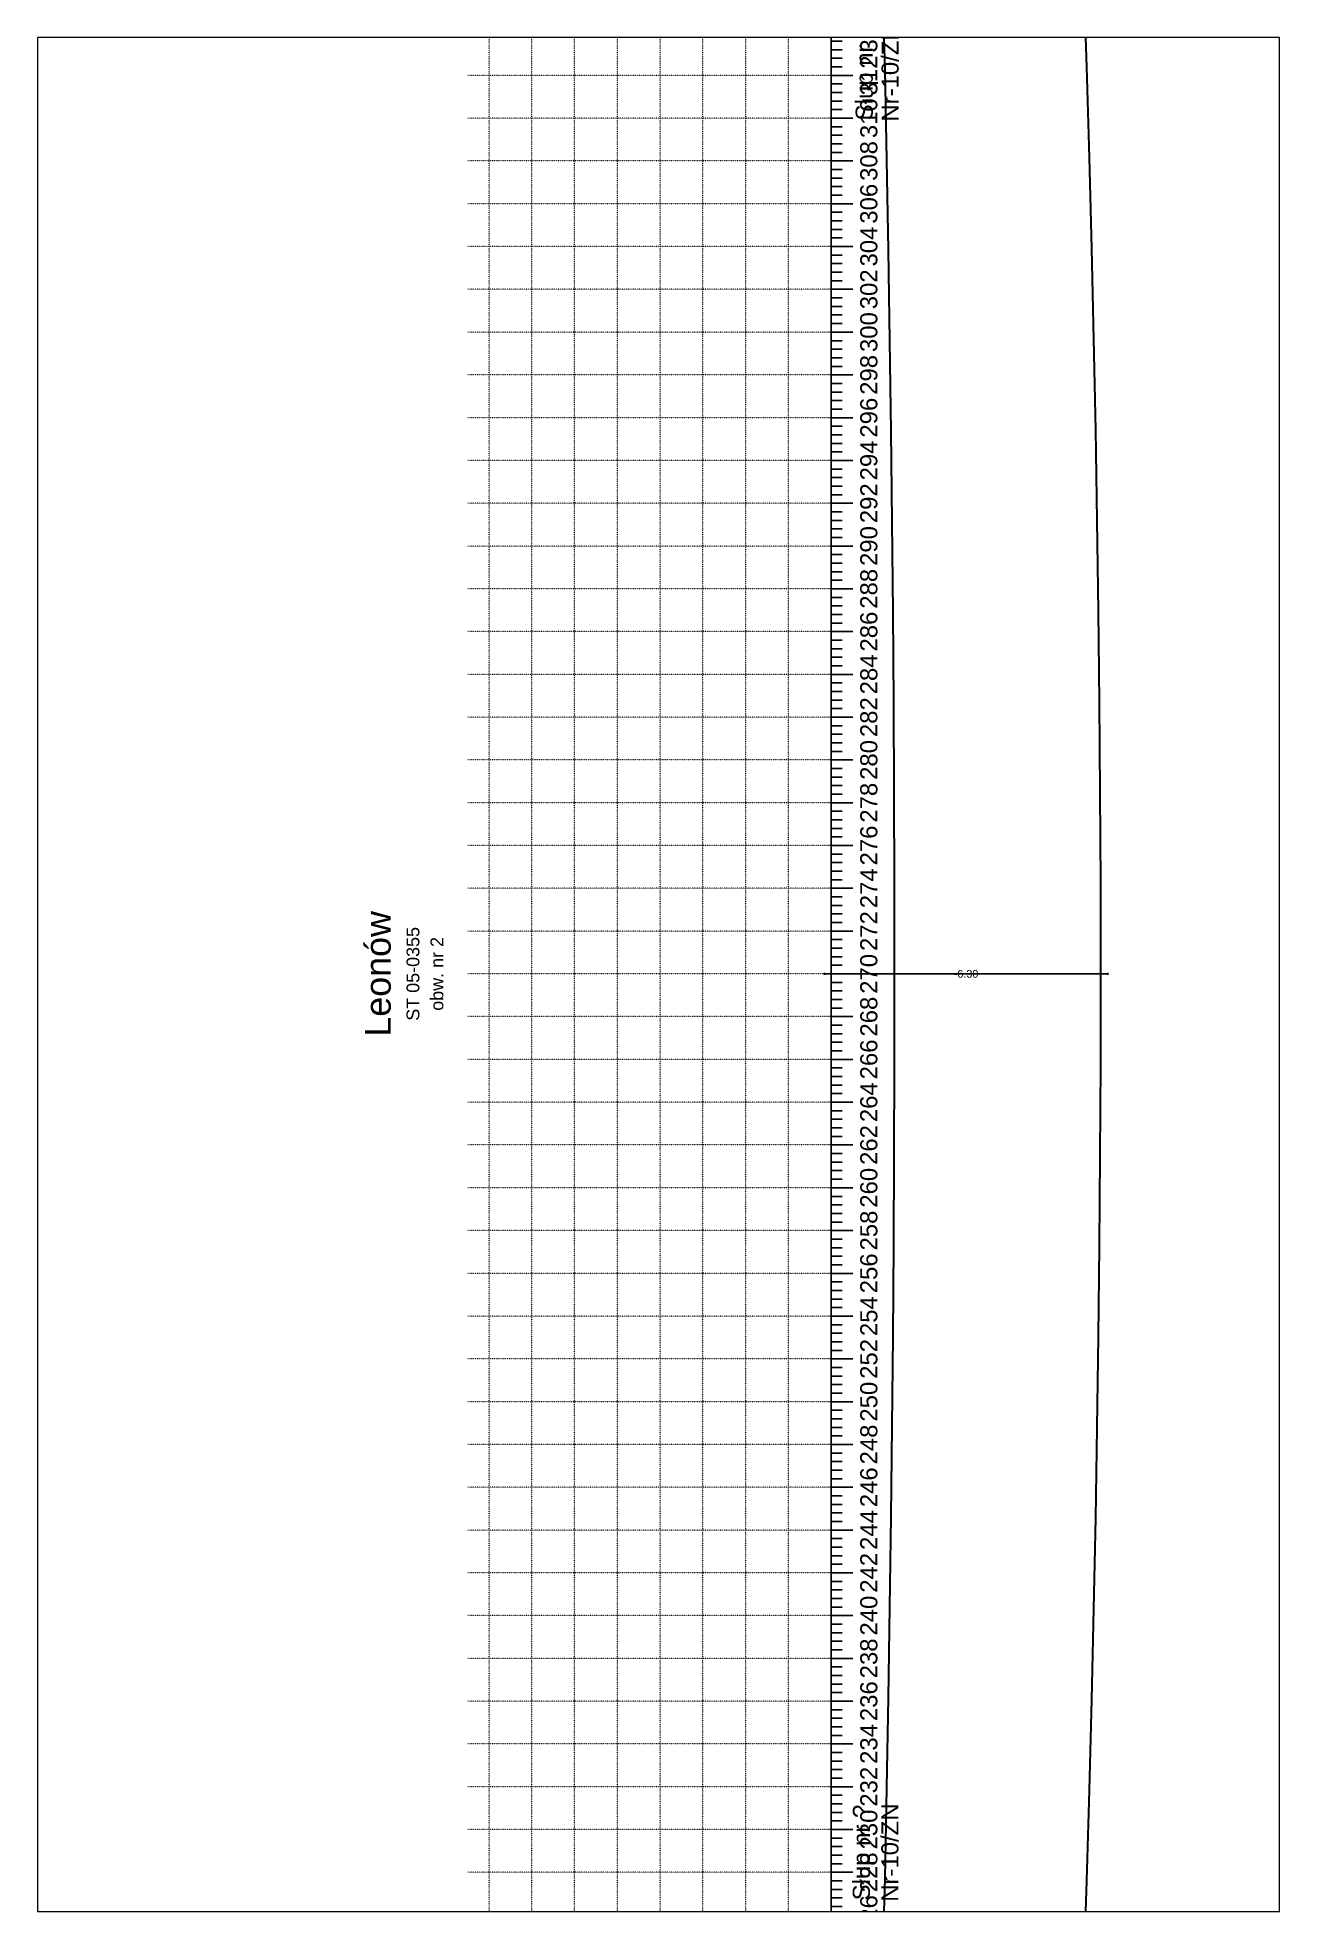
# Paper-space layout '17' of a CAD drawing. Header units: inches, sheet in millimetres. Extents: x 0 to 189, y 1 to 286.
# The model-space entities are those that its viewports show. They can reach past a viewport. Long polylines and large blocks are cut down to what shows.
import ezdxf
from ezdxf.enums import TextEntityAlignment as Align

# ---------------------------------------------------------------- set-up
doc = ezdxf.new("R2010")
doc.units = ezdxf.units.IN
doc.header["$MEASUREMENT"] = 0
doc.linetypes.add('ACAD_ISO07W100', pattern=[3, 0, -3])
doc.layers.add('ramka', color=7, linetype='Continuous', plot=False)
doc.styles.get("Standard").update_dxf_attribs({"font": 'arial.ttf'})
doc.dimstyles.get("Standard").update_dxf_attribs({"dimtxt": 0.25, "dimasz": 0.18, "dimexe": 0.18, "dimexo": 0.0625, "dimgap": -0.09, "dimtad": 0, "dimtih": 1, "dimtoh": 1, "dimzin": 0, "dimdsep": 46, "dimtxsty": 'Standard', "dimcen": 0.09, "dimadec": 0, "dimazin": 0, "dimtfac": 1, "dimtofl": 0, "dimtmove": 0, "dimatfit": 3, "dimfxl": 1, "dimtolj": 1, "dimtzin": 0, "dimarcsym": 0})

# ---------------------------------------------------------------- blocks, each defined once
blk = doc.blocks.new('*D19')
at = {"color": 0, "lineweight": -2}
for p, q in [((721.951, 1342.677), (725.461, 1342.677)), ((722.131, 1342.582), (722.131, 1342.857)), ((728.611, 1342.677), (725.101, 1342.677)), ((728.431, 1342.732), (728.431, 1342.857))]:
    blk.add_line(p, q, dxfattribs=at)
at = {"color": 0}
for points in [[(721.951, 1342.707), (721.951, 1342.647), (722.131, 1342.677)], [(728.611, 1342.707), (728.611, 1342.647), (728.431, 1342.677)]]:
    blk.add_solid(points, dxfattribs=at)
at = {"layer": 'Defpoints', "color": 0}
for p in [(722.131, 1342.677), (728.431, 1342.669), (722.131, 1342.519)]:
    blk.add_point(p, dxfattribs=at)
at = {"color": 0, "lineweight": 25, "insert": (725.281, 1342.677), "char_height": 0.18, "attachment_point": 5}
blk.add_mtext('\\A1;-6.30', dxfattribs=at)

msp = doc.modelspace()

# ---------------------------------------------------------------- linework, layer by layer
at = {"linetype": 'ACAD_ISO07W100', "lineweight": 15, "ltscale": 0.1}
for p, q in [((714.131, 1207.677), (714.131, 1477.677)), ((715.131, 1207.677), (715.131, 1477.677)), ((716.131, 1207.677), (716.131, 1477.677)), ((717.131, 1207.677), (717.131, 1477.677)), ((718.131, 1207.677), (718.131, 1477.677)), ((719.131, 1207.677), (719.131, 1477.677)), ((720.131, 1207.677), (720.131, 1477.677)), ((721.131, 1207.677), (721.131, 1477.677)), ((722.131, 1207.677), (722.131, 1477.677)), ((722.131, 1364.677), (713.631, 1364.677)), ((722.131, 1363.677), (713.631, 1363.677)), ((722.131, 1362.677), (713.631, 1362.677)), ((722.131, 1361.677), (713.631, 1361.677)), ((722.131, 1360.677), (713.631, 1360.677)), ((722.131, 1359.677), (713.631, 1359.677)), ((722.131, 1358.677), (713.631, 1358.677)), ((722.131, 1357.677), (713.631, 1357.677)), ((722.131, 1356.677), (713.631, 1356.677)), ((722.131, 1355.677), (713.631, 1355.677)), ((722.131, 1354.677), (713.631, 1354.677)), ((722.131, 1353.677), (713.631, 1353.677)), ((722.131, 1352.677), (713.631, 1352.677)), ((722.131, 1351.677), (713.631, 1351.677)), ((722.131, 1350.677), (713.631, 1350.677)), ((722.131, 1349.677), (713.631, 1349.677)), ((722.131, 1348.677), (713.631, 1348.677)), ((722.131, 1347.677), (713.631, 1347.677)), ((722.131, 1346.677), (713.631, 1346.677)), ((722.131, 1345.677), (713.631, 1345.677)), ((722.131, 1344.677), (713.631, 1344.677)), ((722.131, 1343.677), (713.631, 1343.677)), ((722.131, 1342.677), (713.631, 1342.677)), ((722.131, 1341.677), (713.631, 1341.677)), ((722.131, 1340.677), (713.631, 1340.677)), ((722.131, 1339.677), (713.631, 1339.677)), ((722.131, 1338.677), (713.631, 1338.677)), ((722.131, 1337.677), (713.631, 1337.677)), ((722.131, 1336.677), (713.631, 1336.677)), ((722.131, 1335.677), (713.631, 1335.677)), ((722.131, 1334.677), (713.631, 1334.677)), ((722.131, 1333.677), (713.631, 1333.677)), ((722.131, 1332.677), (713.631, 1332.677)), ((722.131, 1331.677), (713.631, 1331.677)), ((722.131, 1330.677), (713.631, 1330.677)), ((722.131, 1329.677), (713.631, 1329.677)), ((722.131, 1328.677), (713.631, 1328.677)), ((722.131, 1327.677), (713.631, 1327.677)), ((722.131, 1326.677), (713.631, 1326.677)), ((722.131, 1325.677), (713.631, 1325.677)), ((722.131, 1324.677), (713.631, 1324.677)), ((722.131, 1323.677), (713.631, 1323.677)), ((722.131, 1322.677), (713.631, 1322.677)), ((722.131, 1321.677), (713.631, 1321.677)), ((722.131, 1320.677), (713.631, 1320.677))]:
    msp.add_line(p, q, dxfattribs=at)
for p, q in [((722.131, 1207.677), (722.131, 1477.677)), ((722.131, 1364.677), (722.631, 1364.677)), ((722.131, 1364.477), (722.381, 1364.477)), ((722.131, 1364.277), (722.381, 1364.277)), ((722.131, 1364.077), (722.381, 1364.077)), ((722.131, 1363.877), (722.381, 1363.877)), ((722.131, 1363.677), (722.631, 1363.677)), ((722.131, 1363.477), (722.381, 1363.477)), ((722.131, 1363.277), (722.381, 1363.277)), ((722.131, 1363.077), (722.381, 1363.077)), ((722.131, 1362.877), (722.381, 1362.877)), ((722.131, 1362.677), (722.631, 1362.677)), ((722.131, 1362.477), (722.381, 1362.477)), ((722.131, 1362.277), (722.381, 1362.277)), ((722.131, 1362.077), (722.381, 1362.077)), ((722.131, 1361.877), (722.381, 1361.877)), ((722.131, 1361.677), (722.631, 1361.677)), ((722.131, 1361.477), (722.381, 1361.477)), ((722.131, 1361.277), (722.381, 1361.277)), ((722.131, 1361.077), (722.381, 1361.077)), ((722.131, 1360.877), (722.381, 1360.877)), ((722.131, 1360.677), (722.631, 1360.677)), ((722.131, 1360.477), (722.381, 1360.477)), ((722.131, 1360.277), (722.381, 1360.277)), ((722.131, 1360.077), (722.381, 1360.077)), ((722.131, 1359.877), (722.381, 1359.877)), ((722.131, 1359.677), (722.631, 1359.677)), ((722.131, 1359.477), (722.381, 1359.477)), ((722.131, 1359.277), (722.381, 1359.277)), ((722.131, 1359.077), (722.381, 1359.077)), ((722.131, 1358.877), (722.381, 1358.877)), ((722.131, 1358.677), (722.631, 1358.677)), ((722.131, 1358.477), (722.381, 1358.477)), ((722.131, 1358.277), (722.381, 1358.277)), ((722.131, 1358.077), (722.381, 1358.077)), ((722.131, 1357.877), (722.381, 1357.877)), ((722.131, 1357.677), (722.631, 1357.677)), ((722.131, 1357.477), (722.381, 1357.477)), ((722.131, 1357.277), (722.381, 1357.277)), ((722.131, 1357.077), (722.381, 1357.077)), ((722.131, 1356.877), (722.381, 1356.877)), ((722.131, 1356.677), (722.631, 1356.677)), ((722.131, 1356.477), (722.381, 1356.477)), ((722.131, 1356.277), (722.381, 1356.277)), ((722.131, 1356.077), (722.381, 1356.077)), ((722.131, 1355.877), (722.381, 1355.877)), ((722.131, 1355.677), (722.631, 1355.677)), ((722.131, 1355.477), (722.381, 1355.477)), ((722.131, 1355.277), (722.381, 1355.277)), ((722.131, 1355.077), (722.381, 1355.077)), ((722.131, 1354.877), (722.381, 1354.877)), ((722.131, 1354.677), (722.631, 1354.677)), ((722.131, 1354.477), (722.381, 1354.477)), ((722.131, 1354.277), (722.381, 1354.277)), ((722.131, 1354.077), (722.381, 1354.077)), ((722.131, 1353.877), (722.381, 1353.877)), ((722.131, 1353.677), (722.631, 1353.677)), ((722.131, 1353.477), (722.381, 1353.477)), ((722.131, 1353.277), (722.381, 1353.277)), ((722.131, 1353.077), (722.381, 1353.077)), ((722.131, 1352.877), (722.381, 1352.877)), ((722.131, 1352.677), (722.631, 1352.677)), ((722.131, 1352.477), (722.381, 1352.477)), ((722.131, 1352.277), (722.381, 1352.277)), ((722.131, 1352.077), (722.381, 1352.077)), ((722.131, 1351.877), (722.381, 1351.877)), ((722.131, 1351.677), (722.631, 1351.677)), ((722.131, 1351.477), (722.381, 1351.477)), ((722.131, 1351.277), (722.381, 1351.277)), ((722.131, 1351.077), (722.381, 1351.077)), ((722.131, 1350.877), (722.381, 1350.877)), ((722.131, 1350.677), (722.631, 1350.677)), ((722.131, 1350.477), (722.381, 1350.477)), ((722.131, 1350.277), (722.381, 1350.277)), ((722.131, 1350.077), (722.381, 1350.077)), ((722.131, 1349.877), (722.381, 1349.877)), ((722.131, 1349.677), (722.631, 1349.677)), ((722.131, 1349.477), (722.381, 1349.477)), ((722.131, 1349.277), (722.381, 1349.277)), ((722.131, 1349.077), (722.381, 1349.077)), ((722.131, 1348.877), (722.381, 1348.877)), ((722.131, 1348.677), (722.631, 1348.677)), ((722.131, 1348.477), (722.381, 1348.477)), ((722.131, 1348.277), (722.381, 1348.277)), ((722.131, 1348.077), (722.381, 1348.077)), ((722.131, 1347.877), (722.381, 1347.877)), ((722.131, 1347.677), (722.631, 1347.677)), ((722.131, 1347.477), (722.381, 1347.477)), ((722.131, 1347.277), (722.381, 1347.277)), ((722.131, 1347.077), (722.381, 1347.077)), ((722.131, 1346.877), (722.381, 1346.877)), ((722.131, 1346.677), (722.631, 1346.677)), ((722.131, 1346.477), (722.381, 1346.477)), ((722.131, 1346.277), (722.381, 1346.277)), ((722.131, 1346.077), (722.381, 1346.077)), ((722.131, 1345.877), (722.381, 1345.877)), ((722.131, 1345.677), (722.631, 1345.677)), ((722.131, 1345.477), (722.381, 1345.477)), ((722.131, 1345.277), (722.381, 1345.277)), ((722.131, 1345.077), (722.381, 1345.077)), ((722.131, 1344.877), (722.381, 1344.877)), ((722.131, 1344.677), (722.631, 1344.677)), ((722.131, 1344.477), (722.381, 1344.477)), ((722.131, 1344.277), (722.381, 1344.277)), ((722.131, 1344.077), (722.381, 1344.077)), ((722.131, 1343.877), (722.381, 1343.877)), ((722.131, 1343.677), (722.631, 1343.677)), ((722.131, 1343.477), (722.381, 1343.477)), ((722.131, 1343.277), (722.381, 1343.277)), ((722.131, 1343.077), (722.381, 1343.077)), ((722.131, 1342.877), (722.381, 1342.877)), ((722.131, 1342.677), (722.631, 1342.677)), ((722.131, 1342.477), (722.381, 1342.477)), ((722.131, 1342.277), (722.381, 1342.277)), ((722.131, 1342.077), (722.381, 1342.077)), ((722.131, 1341.877), (722.381, 1341.877)), ((722.131, 1341.677), (722.631, 1341.677)), ((722.131, 1341.477), (722.381, 1341.477)), ((722.131, 1341.277), (722.381, 1341.277)), ((722.131, 1341.077), (722.381, 1341.077)), ((722.131, 1340.877), (722.381, 1340.877)), ((722.131, 1340.677), (722.631, 1340.677)), ((722.131, 1340.477), (722.381, 1340.477)), ((722.131, 1340.277), (722.381, 1340.277)), ((722.131, 1340.077), (722.381, 1340.077)), ((722.131, 1339.877), (722.381, 1339.877)), ((722.131, 1339.677), (722.631, 1339.677)), ((722.131, 1339.477), (722.381, 1339.477)), ((722.131, 1339.277), (722.381, 1339.277)), ((722.131, 1339.077), (722.381, 1339.077)), ((722.131, 1338.877), (722.381, 1338.877)), ((722.131, 1338.677), (722.631, 1338.677)), ((722.131, 1338.477), (722.381, 1338.477)), ((722.131, 1338.277), (722.381, 1338.277)), ((722.131, 1338.077), (722.381, 1338.077)), ((722.131, 1337.877), (722.381, 1337.877)), ((722.131, 1337.677), (722.631, 1337.677)), ((722.131, 1337.477), (722.381, 1337.477)), ((722.131, 1337.277), (722.381, 1337.277)), ((722.131, 1337.077), (722.381, 1337.077)), ((722.131, 1336.877), (722.381, 1336.877)), ((722.131, 1336.677), (722.631, 1336.677)), ((722.131, 1336.477), (722.381, 1336.477)), ((722.131, 1336.277), (722.381, 1336.277)), ((722.131, 1336.077), (722.381, 1336.077)), ((722.131, 1335.877), (722.381, 1335.877)), ((722.131, 1335.677), (722.631, 1335.677)), ((722.131, 1335.477), (722.381, 1335.477)), ((722.131, 1335.277), (722.381, 1335.277)), ((722.131, 1335.077), (722.381, 1335.077)), ((722.131, 1334.877), (722.381, 1334.877)), ((722.131, 1334.677), (722.631, 1334.677)), ((722.131, 1334.477), (722.381, 1334.477)), ((722.131, 1334.277), (722.381, 1334.277)), ((722.131, 1334.077), (722.381, 1334.077)), ((722.131, 1333.877), (722.381, 1333.877)), ((722.131, 1333.677), (722.631, 1333.677)), ((722.131, 1333.477), (722.381, 1333.477)), ((722.131, 1333.277), (722.381, 1333.277)), ((722.131, 1333.077), (722.381, 1333.077)), ((722.131, 1332.877), (722.381, 1332.877)), ((722.131, 1332.677), (722.631, 1332.677)), ((722.131, 1332.477), (722.381, 1332.477)), ((722.131, 1332.277), (722.381, 1332.277)), ((722.131, 1332.077), (722.381, 1332.077)), ((722.131, 1331.877), (722.381, 1331.877)), ((722.131, 1331.677), (722.631, 1331.677)), ((722.131, 1331.477), (722.381, 1331.477)), ((722.131, 1331.277), (722.381, 1331.277)), ((722.131, 1331.077), (722.381, 1331.077)), ((722.131, 1330.877), (722.381, 1330.877)), ((722.131, 1330.677), (722.631, 1330.677)), ((722.131, 1330.477), (722.381, 1330.477)), ((722.131, 1330.277), (722.381, 1330.277)), ((722.131, 1330.077), (722.381, 1330.077)), ((722.131, 1329.877), (722.381, 1329.877)), ((722.131, 1329.677), (722.631, 1329.677)), ((722.131, 1329.477), (722.381, 1329.477)), ((722.131, 1329.277), (722.381, 1329.277)), ((722.131, 1329.077), (722.381, 1329.077)), ((722.131, 1328.877), (722.381, 1328.877)), ((722.131, 1328.677), (722.631, 1328.677)), ((722.131, 1328.477), (722.381, 1328.477)), ((722.131, 1328.277), (722.381, 1328.277)), ((722.131, 1328.077), (722.381, 1328.077)), ((722.131, 1327.877), (722.381, 1327.877)), ((722.131, 1327.677), (722.631, 1327.677)), ((722.131, 1327.477), (722.381, 1327.477)), ((722.131, 1327.277), (722.381, 1327.277)), ((722.131, 1327.077), (722.381, 1327.077)), ((722.131, 1326.877), (722.381, 1326.877)), ((722.131, 1326.677), (722.631, 1326.677)), ((722.131, 1326.477), (722.381, 1326.477)), ((722.131, 1326.277), (722.381, 1326.277)), ((722.131, 1326.077), (722.381, 1326.077)), ((722.131, 1325.877), (722.381, 1325.877)), ((722.131, 1325.677), (722.631, 1325.677)), ((722.131, 1325.477), (722.381, 1325.477)), ((722.131, 1325.277), (722.381, 1325.277)), ((722.131, 1325.077), (722.381, 1325.077)), ((722.131, 1324.877), (722.381, 1324.877)), ((722.131, 1324.677), (722.631, 1324.677)), ((722.131, 1324.477), (722.381, 1324.477)), ((722.131, 1324.277), (722.381, 1324.277)), ((722.131, 1324.077), (722.381, 1324.077)), ((722.131, 1323.877), (722.381, 1323.877)), ((722.131, 1323.677), (722.631, 1323.677)), ((722.131, 1323.477), (722.381, 1323.477)), ((722.131, 1323.277), (722.381, 1323.277)), ((722.131, 1323.077), (722.381, 1323.077)), ((722.131, 1322.877), (722.381, 1322.877)), ((722.131, 1322.677), (722.631, 1322.677)), ((722.131, 1322.477), (722.381, 1322.477)), ((722.131, 1322.277), (722.381, 1322.277)), ((722.131, 1322.077), (722.381, 1322.077)), ((722.131, 1321.877), (722.381, 1321.877)), ((722.131, 1321.677), (722.631, 1321.677)), ((722.131, 1321.477), (722.381, 1321.477)), ((722.131, 1321.277), (722.381, 1321.277)), ((722.131, 1321.077), (722.381, 1321.077)), ((722.131, 1320.877), (722.381, 1320.877)), ((722.131, 1320.677), (722.631, 1320.677))]:
    msp.add_line(p, q)
at = {"lineweight": 30}
msp.add_arc((-273.626, 1342.677), 997.237, 352.219751, 7.780249, dxfattribs=at)
at = {"color": 3, "lineweight": 30}
msp.add_arc((46.681, 1342.677), 681.75, 348.578814, 11.421186, dxfattribs=at)
at = {"layer": 'ramka'}
msp.add_line((722.131, 1207.677), (722.131, 1342.677), dxfattribs=at)

# ---------------------------------------------------------------- texts
for s, height, p in [('314', 0.4, (723.207, 1364.677)), ('312', 0.4, (723.207, 1363.677)), ('310', 0.4, (723.207, 1362.677)), ('308', 0.4, (723.207, 1361.677)), ('306', 0.4, (723.207, 1360.677)), ('304', 0.4, (723.207, 1359.677)), ('302', 0.4, (723.207, 1358.677)), ('300', 0.4, (723.207, 1357.677)), ('298', 0.4, (723.207, 1356.677)), ('296', 0.4, (723.207, 1355.677)), ('294', 0.4, (723.207, 1354.677)), ('292', 0.4, (723.207, 1353.677)), ('290', 0.4, (723.207, 1352.677)), ('288', 0.4, (723.207, 1351.677)), ('286', 0.4, (723.207, 1350.677)), ('284', 0.4, (723.207, 1349.677)), ('282', 0.4, (723.207, 1348.677)), ('280', 0.4, (723.207, 1347.677)), ('278', 0.4, (723.207, 1346.677)), ('276', 0.4, (723.207, 1345.677)), ('274', 0.4, (723.207, 1344.677)), ('Leonów', 0.6, (711.831, 1342.677)), ('272', 0.4, (723.207, 1343.677)), ('ST 05-0355', 0.3, (712.501, 1342.677)), ('obw. nr 2', 0.3, (713.061, 1342.677)), ('270', 0.4, (723.207, 1342.677)), ('268', 0.4, (723.207, 1341.677)), ('266', 0.4, (723.207, 1340.677)), ('264', 0.4, (723.207, 1339.677)), ('262', 0.4, (723.207, 1338.677)), ('260', 0.4, (723.207, 1337.677)), ('258', 0.4, (723.207, 1336.677)), ('256', 0.4, (723.207, 1335.677)), ('254', 0.4, (723.207, 1334.677)), ('252', 0.4, (723.207, 1333.677)), ('250', 0.4, (723.207, 1332.677)), ('248', 0.4, (723.207, 1331.677)), ('246', 0.4, (723.207, 1330.677)), ('244', 0.4, (723.207, 1329.677)), ('242', 0.4, (723.207, 1328.677)), ('240', 0.4, (723.207, 1327.677)), ('238', 0.4, (723.207, 1326.677)), ('236', 0.4, (723.207, 1325.677)), ('234', 0.4, (723.207, 1324.677)), ('232', 0.4, (723.207, 1323.677)), ('230', 0.4, (723.207, 1322.677)), ('228', 0.4, (723.207, 1321.677)), ('226', 0.4, (723.207, 1320.677))]:
    msp.add_text(s, height=height, rotation=90).set_placement(p, align=Align.CENTER)
for s, p in [('Słup nr ?', (723.1, 1362.628)), ('Nr-10/ZN', (723.705, 1362.597)), ('Słup nr ?', (723.033, 1321.022)), ('Nr-10/ZN', (723.7, 1320.988))]:
    msp.add_text(s, height=0.4, rotation=90).set_placement(p)

# ---------------------------------------------------------------- dimensions: what is measured, and where the dimension line sits
at = {"lineweight": 25}
dim = msp.add_linear_dim(base=(722.131, 1342.677), p1=(728.431, 1342.669), p2=(722.131, 1342.519), angle=180, text='-6.30', dimstyle='Standard', dxfattribs=at)
dim.commit()
dim.dimension.update_dxf_attribs({"geometry": '*D19', "text_midpoint": (725.281, 1342.677)})

psp = doc.layouts.new('17')

# ---------------------------------------------------------------- viewports
at = {"layer": '0', "lineweight": 25}
psp.add_viewport(center=(94.71, 143.55), size=(188.73, 284.72), view_center_point=(718.091, 1342.662), view_height=43.803, dxfattribs=at)

doc.saveas('drawing.dxf')
